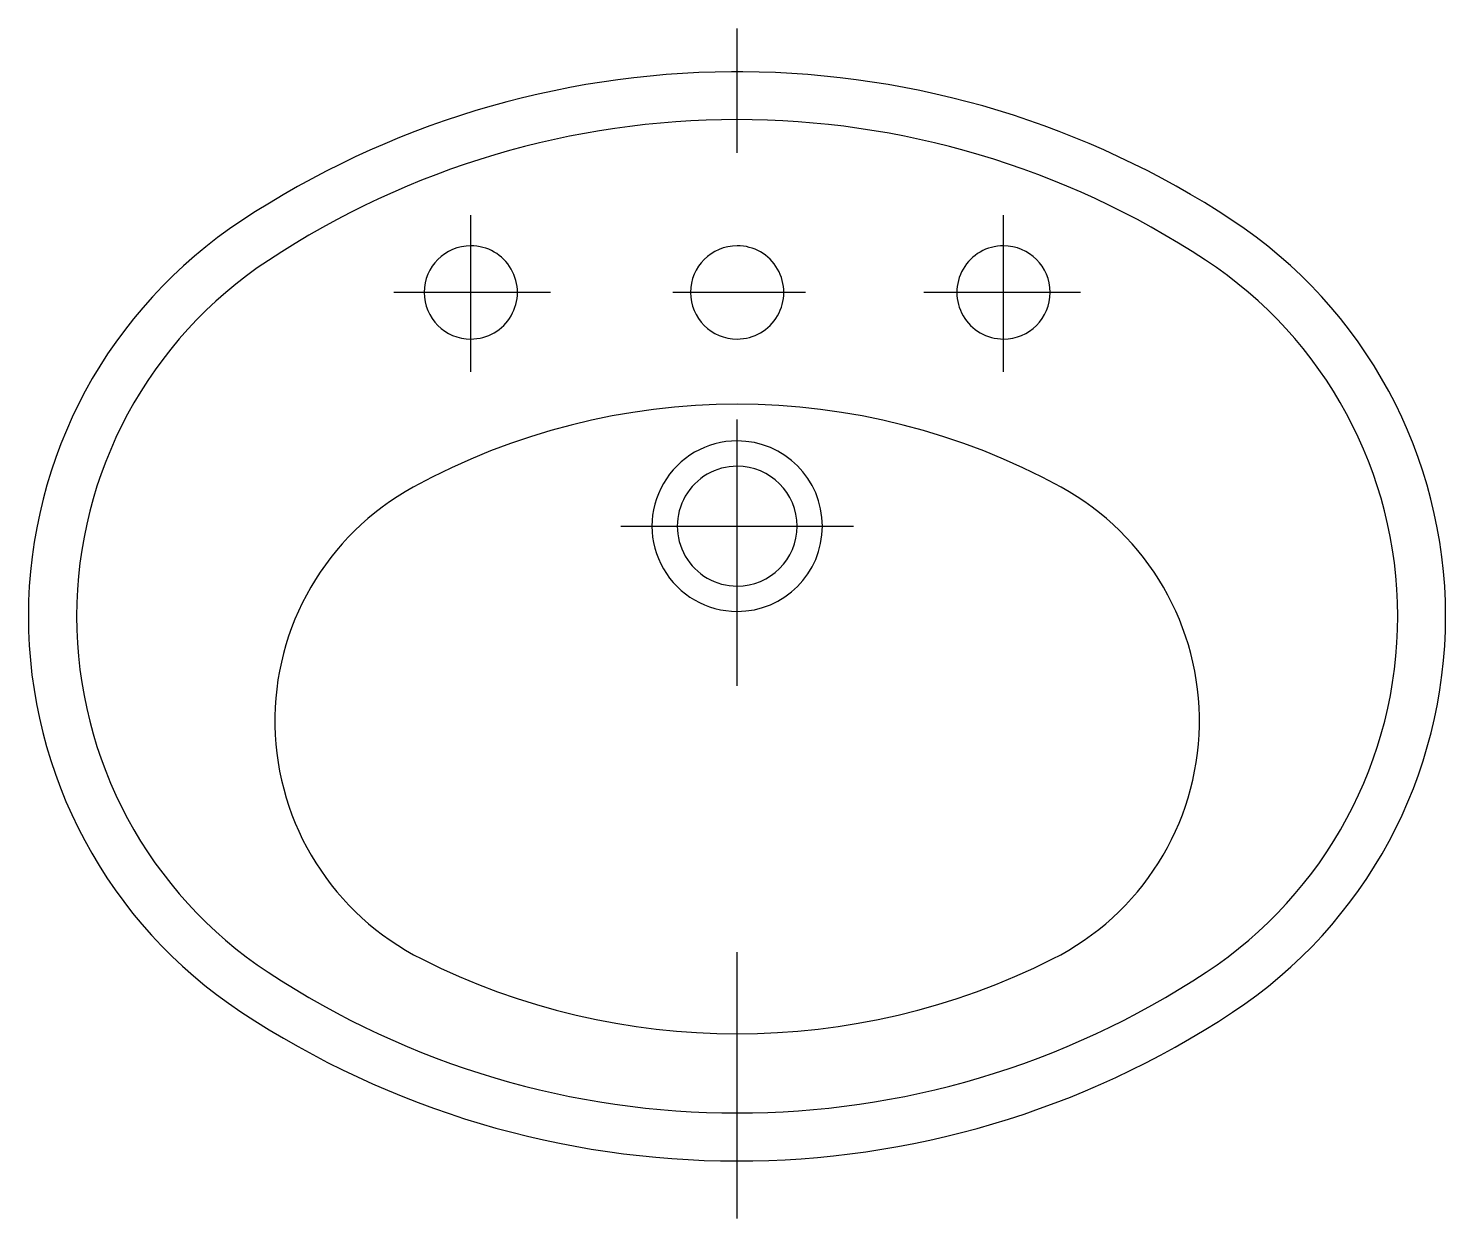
# Model space of a CAD drawing. Extents: x -687.306 to -686.773, y 647.072 to 647.519.
import ezdxf

# ---------------------------------------------------------------- set-up
doc = ezdxf.new("R2010")
doc.units = 0
doc.header["$LTSCALE"] = 0.279999
doc.header["$MEASUREMENT"] = 0
doc.linetypes.add('AXES', pattern=[0.54, 0.3, -0.08, 0.08, -0.08])
doc.linetypes.add('CONTINU', pattern=[0])
doc.layers.get('0').update_dxf_attribs({"linetype": 'CONTINUOUS'})
doc.layers.add('DECA_EIXOS', color=5, linetype='AXES')

msp = doc.modelspace()

# ---------------------------------------------------------------- linework, layer by layer
at = {"linetype": 'CONTINU'}
for points in [[(-687.04165, 647.50234, 0.145047), (-687.22545, 647.44654)], [(-687.03947, 647.50235, 0.00187), (-687.04165, 647.50234)], [(-687.03729, 647.50234, 0.001668), (-687.03947, 647.50235)], [(-686.85374, 647.4467, 0.145047), (-687.03729, 647.50234)], [(-686.86364, 647.43167, 0.300086), (-687.21548, 647.43155)], [(-687.22545, 647.44654, 0.538461), (-687.22582, 647.14957)], [(-686.85349, 647.14933, 0.539005), (-686.85374, 647.4467)], [(-687.13947, 647.43706, 1), (-687.13947, 647.40206)], [(-687.13947, 647.40206, 1.000392), (-687.13947, 647.43706)], [(-687.03947, 647.43706, 1), (-687.03946, 647.40206)], [(-687.03946, 647.40206, 1.000981), (-687.03947, 647.43706)], [(-686.93947, 647.43706, 1.000401), (-686.93947, 647.40206)], [(-686.93947, 647.40206, 1), (-686.93947, 647.43706)], [(-687.21548, 647.43155, 0.538613), (-687.21554, 647.16436)], [(-686.8634, 647.16436, 0.53911), (-686.86364, 647.43167)], [(-686.91781, 647.3464, 0.256219), (-687.16113, 647.3464)], [(-687.03947, 647.36381, 1.000005), (-687.03947, 647.29981)], [(-687.03947, 647.29981, 1), (-687.03947, 647.36381)], [(-687.03947, 647.35431, 1.00001), (-687.03947, 647.30931)], [(-687.03947, 647.30931, 1), (-687.03947, 647.35431)], [(-687.16113, 647.3464, 0.604446), (-687.15791, 647.16935)], [(-686.92104, 647.16935, 0.604447), (-686.91781, 647.3464)], [(-687.15791, 647.16935, 0.236896), (-686.92104, 647.16935)], [(-687.21554, 647.16436, 0.299999), (-686.8634, 647.16436)], [(-687.22582, 647.14957, 0.300351), (-686.85349, 647.14933)]]:
    msp.add_lwpolyline(points, format="xyb", dxfattribs=at)
at = {"layer": 'DECA_EIXOS'}
for points in [[(-687.03947, 647.07188), (-687.03947, 647.51867)], [(-687.13947, 647.38969), (-687.13947, 647.44857)], [(-686.93947, 647.38969), (-686.93947, 647.44857)], [(-687.1684, 647.41964), (-687.10952, 647.41964)], [(-687.06365, 647.41964), (-687.01381, 647.41964)], [(-686.96942, 647.41964), (-686.91054, 647.41964)], [(-687.08309, 647.33181), (-686.99585, 647.33181)]]:
    msp.add_lwpolyline(points, dxfattribs=at)

doc.saveas('drawing.dxf')
